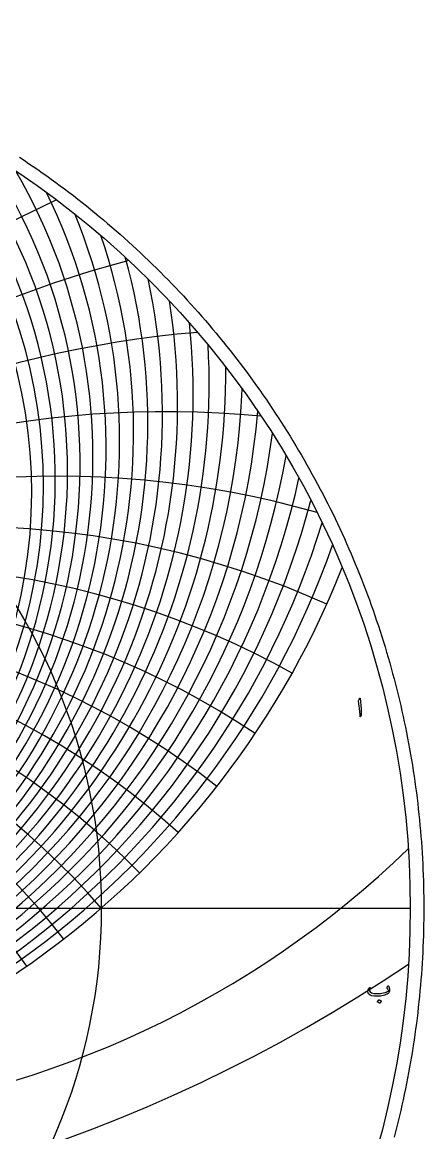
# Model space of a CAD drawing. Header units: millimetres. Extents: x -256 to 256, y -256 to 260.
# Drawn here: x 141.7 to 256.1, y -64 to 252.2 of the extents above; entities that cross this region are included whole.
import ezdxf

# ---------------------------------------------------------------- set-up
doc = ezdxf.new("R2010")
doc.units = ezdxf.units.MM
for name, color, linetype in [('CUT_OUTER', 1, 'Continuous'), ('ENGRAVE', 7, 'Continuous'), ('ENGRAVE_FINE', 8, 'Continuous'), ('TEXT', 5, 'Continuous')]:
    doc.layers.add(name, color=color, linetype=linetype)

msp = doc.modelspace()

# ---------------------------------------------------------------- linework, layer by layer
at = {"layer": 'CUT_OUTER'}
msp.add_lwpolyline([(140.94, 213.77), (142.25, 212.9), (143.56, 212.02), (144.86, 211.14), (146.15, 210.24), (147.44, 209.34), (148.72, 208.43), (149.99, 207.52), (151.26, 206.59), (152.53, 205.66), (153.79, 204.72), (155.04, 203.77), (156.29, 202.82), (157.53, 201.86), (158.77, 200.89), (160, 199.91), (161.22, 198.92), (162.44, 197.93), (163.65, 196.93), (164.85, 195.92), (166.05, 194.91), (167.24, 193.88), (168.43, 192.85), (169.61, 191.82), (170.79, 190.77), (171.95, 189.72), (173.11, 188.66), (174.27, 187.6), (175.42, 186.52), (176.56, 185.44), (177.69, 184.36), (178.82, 183.26), (179.94, 182.16), (181.05, 181.05), (182.16, 179.94), (183.26, 178.82), (184.36, 177.69), (185.44, 176.56), (186.52, 175.42), (187.6, 174.27), (188.66, 173.11), (189.72, 171.95), (190.77, 170.79), (191.82, 169.61), (192.85, 168.43), (193.88, 167.24), (194.91, 166.05), (195.92, 164.85), (196.93, 163.65), (197.93, 162.44), (198.92, 161.22), (199.91, 160), (200.89, 158.77), (201.86, 157.53), (202.82, 156.29), (203.77, 155.04), (204.72, 153.79), (205.66, 152.53), (206.59, 151.26), (207.52, 149.99), (208.43, 148.72), (209.34, 147.44), (210.24, 146.15), (211.14, 144.86), (212.02, 143.56), (212.9, 142.25), (213.77, 140.94), (214.63, 139.63), (215.48, 138.31), (216.32, 136.99), (217.16, 135.66), (217.99, 134.32), (218.81, 132.98), (219.62, 131.64), (220.43, 130.29), (221.22, 128.93), (222.01, 127.57), (222.79, 126.21), (223.56, 124.84), (224.32, 123.46), (225.07, 122.08), (225.82, 120.7), (226.55, 119.31), (227.28, 117.92), (228, 116.52), (228.71, 115.12), (229.41, 113.72), (230.11, 112.31), (230.79, 110.89), (231.47, 109.48), (232.13, 108.05), (232.79, 106.63), (233.44, 105.2), (234.08, 103.76), (234.72, 102.32), (235.34, 100.88), (235.95, 99.44), (236.56, 97.99), (237.16, 96.53), (237.74, 95.08), (238.32, 93.62), (238.89, 92.15), (239.45, 90.68), (240.01, 89.21), (240.55, 87.74), (241.08, 86.26), (241.61, 84.78), (242.12, 83.3), (242.63, 81.81), (243.13, 80.32), (243.61, 78.82), (244.09, 77.33), (244.56, 75.83), (245.02, 74.33), (245.48, 72.82), (245.92, 71.31), (246.35, 69.8), (246.77, 68.29), (247.19, 66.78), (247.59, 65.26), (247.99, 63.74), (248.38, 62.22), (248.75, 60.69), (249.12, 59.16), (249.48, 57.63), (249.83, 56.1), (250.17, 54.57), (250.5, 53.03), (250.82, 51.49), (251.13, 49.95), (251.43, 48.41), (251.72, 46.87), (252.01, 45.32), (252.28, 43.77), (252.54, 42.23), (252.8, 40.68), (253.04, 39.12), (253.28, 37.57), (253.5, 36.02), (253.72, 34.46), (253.93, 32.9), (254.12, 31.34), (254.31, 29.78), (254.49, 28.22), (254.66, 26.66), (254.82, 25.1), (254.97, 23.53), (255.11, 21.97), (255.24, 20.4), (255.36, 18.84), (255.47, 17.27), (255.57, 15.7), (255.66, 14.13), (255.74, 12.56), (255.81, 10.99), (255.88, 9.42), (255.93, 7.85), (255.97, 6.28), (256.01, 4.71), (256.03, 3.14), (256.05, 1.57), (256.05, 0), (256.05, -1.57), (256.03, -3.14), (256.01, -4.71), (255.97, -6.28), (255.93, -7.85), (255.88, -9.42), (255.81, -10.99), (255.74, -12.56), (255.66, -14.13), (255.57, -15.7), (255.47, -17.27), (255.36, -18.84), (255.24, -20.4), (255.11, -21.97), (254.97, -23.53), (254.82, -25.1), (254.66, -26.66), (254.49, -28.22), (254.31, -29.78), (254.12, -31.34), (253.93, -32.9), (253.72, -34.46), (253.5, -36.02), (253.28, -37.57), (253.04, -39.12), (252.8, -40.68), (252.54, -42.23), (252.28, -43.77), (252.01, -45.32), (251.72, -46.87), (251.43, -48.41), (251.13, -49.95), (250.82, -51.49), (250.5, -53.03), (250.17, -54.57), (249.83, -56.1), (249.48, -57.63), (249.12, -59.16), (248.75, -60.69), (248.38, -62.22), (247.99, -63.74), (247.59, -65.26)], dxfattribs=at)
at = {"layer": 'ENGRAVE'}
msp.add_lwpolyline([(-252.2, 0), (252.2, 0)], dxfattribs=at)
for radius in [252.2, 164.25]:
    msp.add_circle((0, 0), radius, dxfattribs=at)
for centre, radius, start, end in [((0, 124.2), 154.64, 140.8251, 39.1749), ((0, 135.49), 173.42, 161.163, 18.837), ((0, 149.4), 194.95, 176.776, 3.224), ((0, 166.79), 220.16, 189.9456, 350.0544), ((0, 188.95), 250.36, 201.5662, 338.4338), ((0, -142.78), 217.63, 41, 139), ((0, -142.78), 217.63, 41, 139), ((58.22, 217.27), 278.52, 276.3158, 313.9837)]:
    msp.add_arc(centre, radius, start, end, dxfattribs=at)
at = {"layer": 'ENGRAVE_FINE'}
for centre, radius, start, end in [((0, 118.42), 144.44, 122.9058, 57.0942), ((0, 120.27), 147.76, 129.8014, 50.1986), ((0, 122.2), 151.16, 135.6535, 44.3465), ((0, 126.28), 158.21, 145.5075, 34.4925), ((0, 128.45), 161.86, 149.8167, 30.1833), ((0, 130.7), 165.61, 153.8291, 26.1709), ((310.81, -142.78), 379.43, 114.8212, 166.5534), ((310.81, -142.78), 379.43, 114.8212, 166.5534), ((0, 133.05), 169.46, 157.5981, 22.4019), ((0, 138.04), 177.48, 164.5537, 15.4463), ((259.37, -142.78), 338.58, 104.9367, 164.5013), ((259.37, -142.78), 338.58, 104.9367, 164.5013), ((0, 140.7), 181.66, 167.7934, 12.2066), ((0, 143.48), 185.96, 170.9008, 9.0992), ((0, 146.38), 190.39, 173.8908, 6.1092), ((217.63, -142.78), 307.78, 94.8376, 162.3933), ((217.63, -142.78), 307.78, 94.8376, 162.3933), ((0, 152.57), 199.67, 179.5668, 0.4332), ((0, 155.88), 204.53, 182.2721, 357.7279), ((0, 159.35), 209.56, 184.8995, 355.1005), ((182.62, -142.78), 284.1, 84.5176, 160.2203), ((182.62, -142.78), 284.1, 84.5176, 160.2203), ((0, 162.98), 214.77, 187.4554, 352.5446), ((0, 170.79), 225.75, 192.3751, 347.6249), ((152.39, -142.78), 265.68, 73.9888, 157.9722), ((152.39, -142.78), 265.68, 73.9888, 157.9722), ((0, 174.99), 231.54, 194.7482, 345.2518), ((0, 179.4), 237.57, 197.0688, 342.9312), ((125.65, -142.78), 251.3, 65.8532, 155.6378), ((125.65, -142.78), 251.3, 65.8532, 155.6378), ((0, 184.05), 243.83, 199.3405, 340.6595), ((101.48, -142.78), 240.13, 60.8158, 153.2046), ((101.48, -142.78), 240.13, 60.8158, 153.2046), ((79.21, -142.78), 231.6, 56.2011, 150.6588), ((79.21, -142.78), 231.6, 56.2011, 150.6588), ((58.31, -142.78), 225.31, 51.9559, 147.9845), ((58.31, -142.78), 225.31, 51.9559, 147.9845), ((-38.37, -142.78), 220.99, 34.836, 131.9666), ((-38.37, -142.78), 220.99, 34.836, 131.9666), ((38.37, -142.78), 220.99, 48.0334, 145.164), ((38.37, -142.78), 220.99, 48.0334, 145.164), ((-19.04, -142.78), 218.47, 37.8231, 135.6068), ((-19.04, -142.78), 218.47, 37.8231, 135.6068), ((19.04, -142.78), 218.47, 44.3932, 142.1769), ((19.04, -142.78), 218.47, 44.3932, 142.1769), ((0, 357.19), 450.12, 236.0019, 303.9981)]:
    msp.add_arc(centre, radius, start, end, dxfattribs=at)
at = {"layer": 'TEXT'}
for points in [[(237.72, 59.61), (237.79, 59.76), (237.85, 59.81), (237.9, 59.77), (237.93, 59.63), (238.1, 57.73), (238.21, 56.57), (238.23, 55.64), (238.18, 54.94), (238.03, 54.48), (238.01, 54.44), (237.99, 54.42), (237.97, 54.42), (237.95, 54.44), (237.94, 54.46), (237.93, 54.49), (237.92, 54.52), (237.92, 54.57), (237.92, 54.9), (237.9, 55.26), (237.87, 55.63), (237.83, 56.03), (237.82, 56.13), (237.78, 56.41), (237.73, 56.87), (237.66, 57.5), (237.49, 58.9), (237.49, 58.98), (237.49, 59.05), (237.5, 59.11), (237.52, 59.17)], [(245.97, -22.19), (246.02, -22.25), (246.07, -22.33), (246.11, -22.41), (246.15, -22.49), (246.18, -22.58), (246.21, -22.68), (246.24, -22.78), (246.26, -22.89), (246.29, -23.11), (246.3, -23.33), (246.28, -23.55), (246.25, -23.76), (246.19, -23.95), (246.12, -24.1), (246.04, -24.22), (245.94, -24.3), (245.62, -24.47), (245.28, -24.62), (244.92, -24.75), (244.54, -24.87), (244.15, -24.96), (243.73, -25.04), (243.29, -25.09), (242.84, -25.12), (241.99, -25.11), (241.29, -25), (240.74, -24.77), (240.35, -24.43), (240.18, -24.16), (240.11, -23.87), (240.12, -23.57), (240.22, -23.24), (240.26, -23.17), (240.29, -23.1), (240.34, -23.03), (240.39, -22.95), (240.44, -22.88), (240.5, -22.8), (240.57, -22.72), (240.64, -22.64), (240.66, -22.62), (240.69, -22.6), (240.71, -22.6), (240.74, -22.6), (240.76, -22.61), (240.77, -22.62), (240.79, -22.64), (240.8, -22.66), (240.8, -22.68), (240.8, -22.71), (240.79, -22.73), (240.77, -22.75), (240.71, -22.83), (240.65, -22.91), (240.59, -22.99), (240.55, -23.08), (240.52, -23.16), (240.5, -23.24), (240.5, -23.32), (240.51, -23.4), (240.75, -23.83), (241.21, -24.14), (241.87, -24.32), (242.75, -24.36), (243.24, -24.35), (243.7, -24.31), (244.14, -24.24), (244.55, -24.16), (244.95, -24.05), (245.32, -23.93), (245.67, -23.78), (246, -23.61), (245.97, -23.45), (245.89, -23.27), (245.78, -23.07), (245.63, -22.86), (245.62, -22.84), (245.62, -22.8), (245.63, -22.75), (245.64, -22.68), (245.65, -22.67), (245.65, -22.66), (245.65, -22.66), (245.65, -22.65), (245.67, -22.55), (245.71, -22.44), (245.76, -22.32), (245.82, -22.19), (245.85, -22.15), (245.88, -22.13), (245.92, -22.15), (245.97, -22.19)], [(243.26, -26.13), (243.27, -26.12), (243.29, -26.11), (243.31, -26.11), (243.33, -26.11), (243.48, -26.17), (243.62, -26.25), (243.75, -26.34), (243.88, -26.44), (243.89, -26.45), (243.89, -26.47), (243.89, -26.49), (243.88, -26.5), (243.52, -27.09), (243.51, -27.1), (243.49, -27.11), (243.47, -27.1), (243.44, -27.08), (243.42, -27.07), (243.39, -27.04), (243.34, -27.01), (243.28, -26.97), (243.21, -26.93), (243.12, -26.87), (243.02, -26.81), (242.9, -26.74), (242.89, -26.73), (242.88, -26.72), (242.88, -26.71), (242.89, -26.69)]]:
    msp.add_lwpolyline(points, close=True, dxfattribs=at)

doc.saveas('drawing.dxf')
